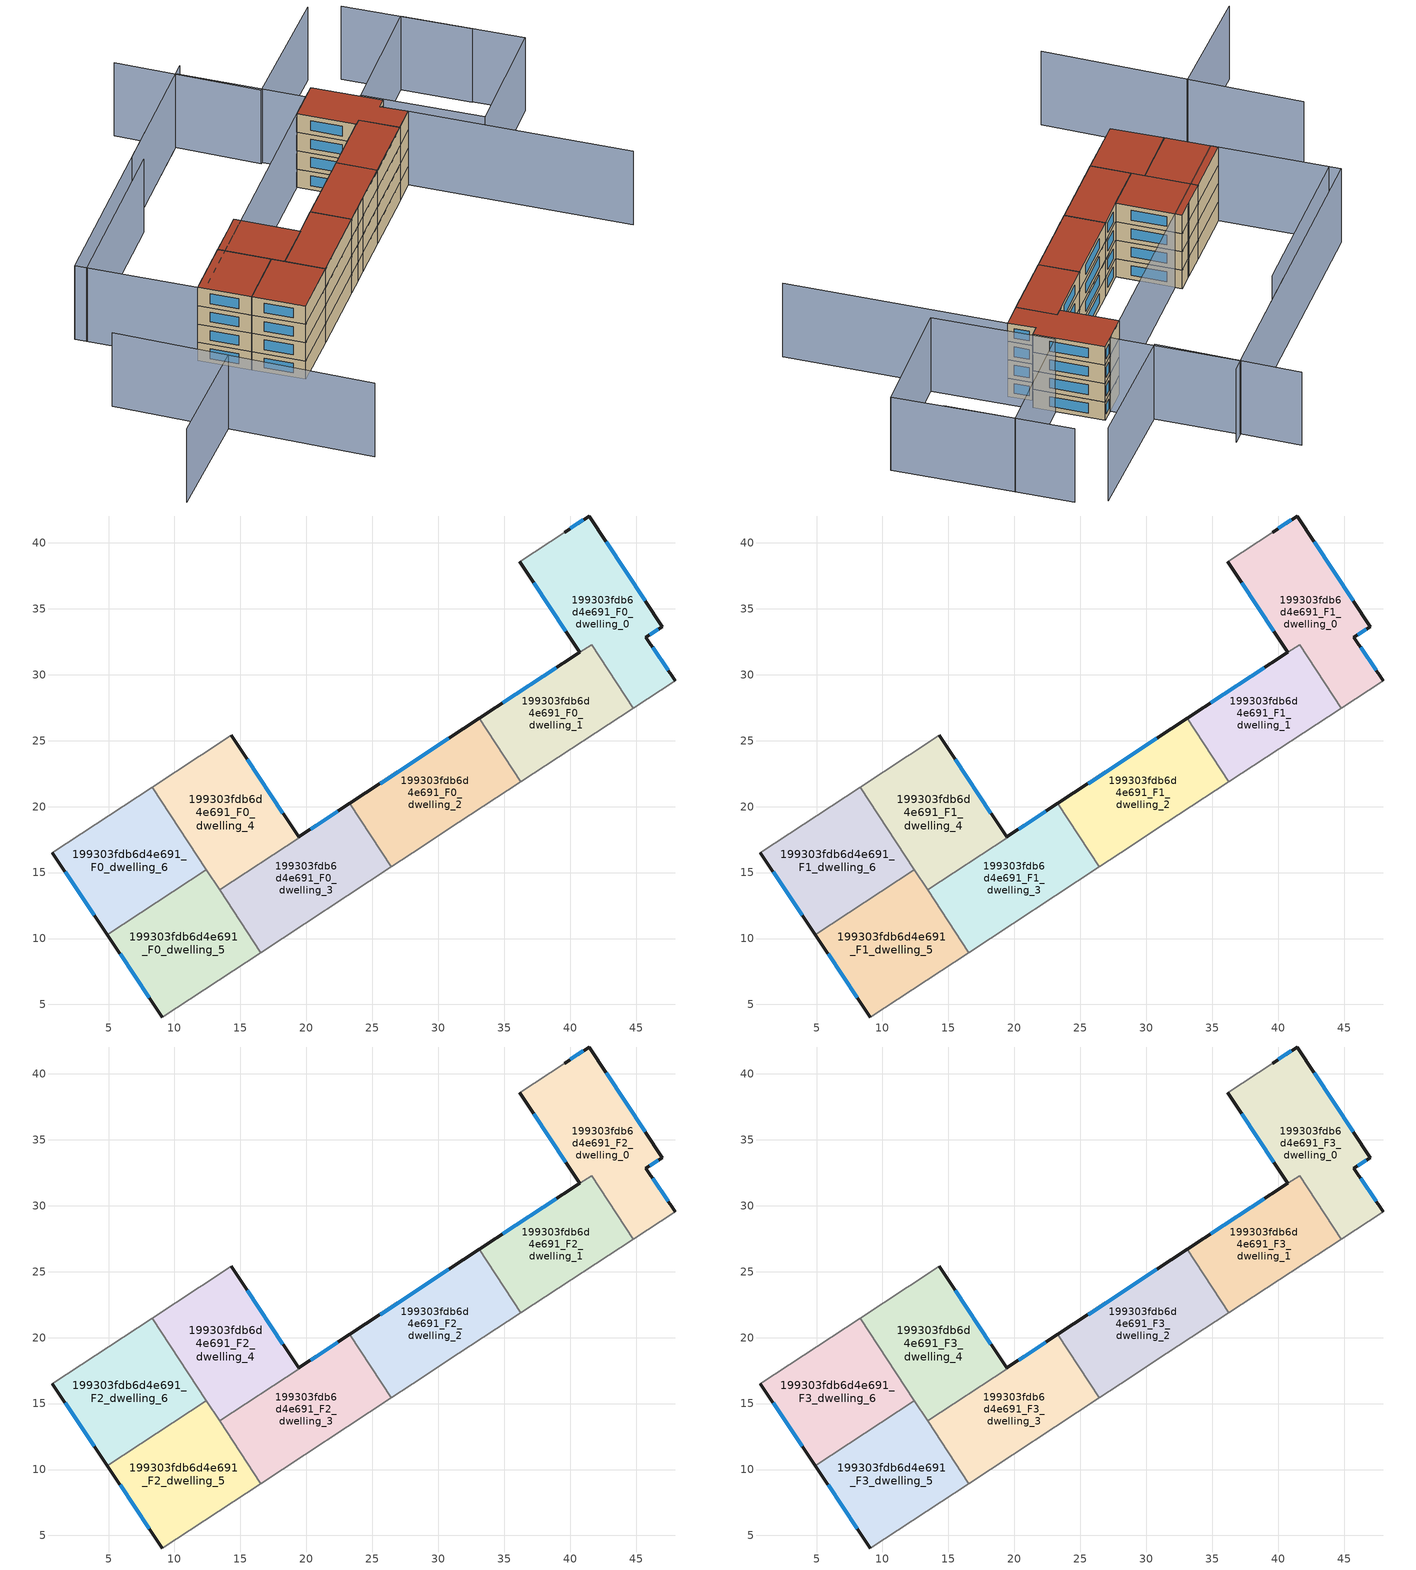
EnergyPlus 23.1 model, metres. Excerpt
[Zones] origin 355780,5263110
199303fdb6d4e691_F0_dwelling_0
 floor ground (EU_floor_Construction): 41.43,42.03 46.97,33.64 45.74,32.84 47.95,29.56 44.76,27.47 41.62,32.27 40.73,31.69 36.18,38.58 39.57,40.81 z0
 wall outside (EU_wall_Construction): 47.95,29.56 45.74,32.84 46.97,33.64 41.43,42.03 39.57,40.81 / 36.18,38.58 40.73,31.69 z0:3
 wall adiabatic (EU_wall_Construction): 44.76,27.47 47.95,29.56 / 39.57,40.81 36.18,38.58 z0:3
 wall to 199303fdb6d4e691_F0_dwelling_1 (EU_wall_Construction): 40.73,31.69 41.62,32.27 44.76,27.47 z0:3
 window (EU_Window_Construction): 47.43,30.33 46.25,32.07 / 37.25,36.96 39.66,33.31 / 41,41.74 40,41.09 / 45.67,35.61 42.73,40.06 / 46.03,33.03 46.68,33.45 z0.7:2.3
199303fdb6d4e691_F0_dwelling_1
 floor ground (EU_floor_Construction): 41.62,32.27 44.76,27.47 36.24,21.88 33.1,26.68 40.73,31.69 z0
 wall outside (EU_wall_Construction): 40.73,31.69 33.1,26.68 z0:3
 wall to 199303fdb6d4e691_F0_dwelling_2 (EU_wall_Construction): 33.1,26.68 36.24,21.88 z0:3
 wall adiabatic (EU_wall_Construction): 36.24,21.88 44.76,27.47 z0:3
 window (EU_Window_Construction): 38.94,30.51 34.89,27.86 z0.7:2.3
199303fdb6d4e691_F0_dwelling_2
 floor ground (EU_floor_Construction): 33.1,26.68 36.24,21.88 30.58,18.17 28.81,16.99 26.44,15.43 23.29,20.24 z0
 wall outside (EU_wall_Construction): 33.1,26.68 23.29,20.24 z0:3
 wall adiabatic (EU_wall_Construction): 26.44,15.43 28.81,16.99 30.58,18.17 36.24,21.88 z0:3
 wall to 199303fdb6d4e691_F0_dwelling_3 (EU_wall_Construction): 23.29,20.24 23.33,20.18 26.44,15.43 z0:3
 window (EU_Window_Construction): 30.8,25.17 25.6,21.75 z0.7:2.3
199303fdb6d4e691_F0_dwelling_3
 floor ground (EU_floor_Construction): 23.33,20.18 26.44,15.43 16.54,8.94 13.42,13.69 19.46,17.65 19.43,17.7 23.29,20.24 z0
 wall outside (EU_wall_Construction): 23.29,20.24 19.43,17.7 z0:3
 wall to 199303fdb6d4e691_F0_dwelling_4 (EU_wall_Construction): 19.43,17.7 19.46,17.65 13.42,13.69 z0:3
 wall adiabatic (EU_wall_Construction): 16.54,8.94 26.44,15.43 z0:3
 wall to 199303fdb6d4e691_F0_dwelling_5 (EU_wall_Construction): 13.42,13.69 16.54,8.94 z0:3
 window (EU_Window_Construction): 22.39,19.64 20.34,18.29 z0.7:2.3
199303fdb6d4e691_F0_dwelling_4
 floor ground (EU_floor_Construction): 14.32,25.42 19.46,17.65 13.42,13.69 8.32,21.47 11.87,23.8 12.08,23.93 z0
 wall outside (EU_wall_Construction): 19.42,17.7 14.32,25.42 z0:3
 wall adiabatic (EU_wall_Construction): 14.32,25.42 12.08,23.93 11.87,23.8 8.32,21.47 z0:3
 wall to 199303fdb6d4e691_F0_dwelling_6 (EU_wall_Construction): 8.32,21.47 12.41,15.23 z0:3
 wall to 199303fdb6d4e691_F0_dwelling_5 (EU_wall_Construction): 12.41,15.23 13.42,13.69 z0:3
 window (EU_Window_Construction): 18.23,19.51 15.52,23.61 z0.7:2.3
199303fdb6d4e691_F0_dwelling_5
 floor ground (EU_floor_Construction): 12.41,15.23 16.54,8.94 9.09,4.05 4.9,10.3 z0
 wall outside (EU_wall_Construction): 4.9,10.3 9.09,4.05 z0:3
 wall to 199303fdb6d4e691_F0_dwelling_6 (EU_wall_Construction): 12.41,15.23 4.9,10.3 z0:3
 wall adiabatic (EU_wall_Construction): 9.09,4.05 16.54,8.94 z0:3
 window (EU_Window_Construction): 5.88,8.83 8.1,5.52 z0.7:2.3
199303fdb6d4e691_F0_dwelling_6
 floor ground (EU_floor_Construction): 8.32,21.47 12.41,15.23 4.9,10.3 0.75,16.5 z0
 wall outside (EU_wall_Construction): 0.75,16.5 4.9,10.3 z0:3
 wall adiabatic (EU_wall_Construction): 8.32,21.47 0.75,16.5 z0:3
 window (EU_Window_Construction): 1.72,15.04 3.93,11.76 z0.7:2.3
199303fdb6d4e691_F1_dwelling_0
 floor to 199303fdb6d4e691_F0_dwelling_0 (EU_floor_Construction): 41.43,42.03 46.97,33.64 45.74,32.84 47.95,29.56 44.76,27.47 41.62,32.27 40.73,31.69 36.18,38.58 39.57,40.81 z3
 wall outside (EU_wall_Construction): 47.95,29.56 45.74,32.84 46.97,33.64 41.43,42.03 39.57,40.81 / 36.18,38.58 40.73,31.69 z3:6
 wall adiabatic (EU_wall_Construction): 44.76,27.47 47.95,29.56 / 39.57,40.81 36.18,38.58 z3:6
 wall to 199303fdb6d4e691_F1_dwelling_1 (EU_wall_Construction): 40.73,31.69 41.62,32.27 44.76,27.47 z3:6
 window (EU_Window_Construction): 47.43,30.33 46.25,32.07 / 37.25,36.96 39.66,33.31 / 41,41.74 40,41.09 / 45.67,35.61 42.73,40.06 / 46.03,33.03 46.68,33.45 z3.7:5.3
199303fdb6d4e691_F1_dwelling_1
 floor to 199303fdb6d4e691_F0_dwelling_1 (EU_floor_Construction): 41.62,32.27 44.76,27.47 36.24,21.88 33.1,26.68 40.73,31.69 z3
 wall outside (EU_wall_Construction): 40.73,31.69 33.1,26.68 z3:6
 wall to 199303fdb6d4e691_F1_dwelling_2 (EU_wall_Construction): 33.1,26.68 36.24,21.88 z3:6
 wall adiabatic (EU_wall_Construction): 36.24,21.88 44.76,27.47 z3:6
 window (EU_Window_Construction): 38.94,30.51 34.89,27.86 z3.7:5.3
199303fdb6d4e691_F1_dwelling_2
 floor to 199303fdb6d4e691_F0_dwelling_2 (EU_floor_Construction): 33.1,26.68 36.24,21.88 30.58,18.17 28.81,16.99 26.44,15.43 23.29,20.24 z3
 wall outside (EU_wall_Construction): 33.1,26.68 23.29,20.24 z3:6
 wall adiabatic (EU_wall_Construction): 26.44,15.43 28.81,16.99 30.58,18.17 36.24,21.88 z3:6
 wall to 199303fdb6d4e691_F1_dwelling_3 (EU_wall_Construction): 23.29,20.24 23.33,20.18 26.44,15.43 z3:6
 window (EU_Window_Construction): 30.8,25.17 25.6,21.75 z3.7:5.3
199303fdb6d4e691_F1_dwelling_3
 floor to 199303fdb6d4e691_F0_dwelling_3 (EU_floor_Construction): 23.33,20.18 26.44,15.43 16.54,8.94 13.42,13.69 19.46,17.65 19.43,17.7 23.29,20.24 z3
 wall outside (EU_wall_Construction): 23.29,20.24 19.43,17.7 z3:6
 wall to 199303fdb6d4e691_F1_dwelling_4 (EU_wall_Construction): 19.43,17.7 19.46,17.65 13.42,13.69 z3:6
 wall adiabatic (EU_wall_Construction): 16.54,8.94 26.44,15.43 z3:6
 wall to 199303fdb6d4e691_F1_dwelling_5 (EU_wall_Construction): 13.42,13.69 16.54,8.94 z3:6
 window (EU_Window_Construction): 22.39,19.64 20.34,18.29 z3.7:5.3
199303fdb6d4e691_F1_dwelling_4
 floor to 199303fdb6d4e691_F0_dwelling_4 (EU_floor_Construction): 14.32,25.42 19.43,17.7 19.46,17.64 13.42,13.69 8.32,21.47 11.87,23.8 12.08,23.93 z3
 wall outside (EU_wall_Construction): 19.42,17.7 14.32,25.42 z3:6
 wall adiabatic (EU_wall_Construction): 14.32,25.42 12.08,23.93 11.87,23.8 8.32,21.47 z3:6
 wall to 199303fdb6d4e691_F1_dwelling_6 (EU_wall_Construction): 8.32,21.47 12.41,15.23 z3:6
 wall to 199303fdb6d4e691_F1_dwelling_5 (EU_wall_Construction): 12.41,15.23 13.42,13.69 z3:6
 window (EU_Window_Construction): 18.23,19.51 15.52,23.61 z3.7:5.3
199303fdb6d4e691_F1_dwelling_5
 floor to 199303fdb6d4e691_F0_dwelling_5 (EU_floor_Construction): 12.41,15.23 16.54,8.94 9.09,4.05 4.9,10.3 z3
 wall outside (EU_wall_Construction): 4.9,10.3 9.09,4.05 z3:6
 wall to 199303fdb6d4e691_F1_dwelling_6 (EU_wall_Construction): 12.41,15.23 4.9,10.3 z3:6
 wall adiabatic (EU_wall_Construction): 9.09,4.05 16.54,8.94 z3:6
 window (EU_Window_Construction): 5.88,8.83 8.1,5.52 z3.7:5.3
199303fdb6d4e691_F1_dwelling_6
 floor to 199303fdb6d4e691_F0_dwelling_6 (EU_floor_Construction): 8.32,21.47 12.41,15.23 4.9,10.3 0.75,16.5 z3
 wall outside (EU_wall_Construction): 0.75,16.5 4.9,10.3 z3:6
 wall adiabatic (EU_wall_Construction): 8.32,21.47 0.75,16.5 z3:6
 window (EU_Window_Construction): 1.72,15.04 3.93,11.76 z3.7:5.3
199303fdb6d4e691_F2_dwelling_0
 floor to 199303fdb6d4e691_F1_dwelling_0 (EU_floor_Construction): 41.43,42.03 46.97,33.64 45.74,32.84 47.95,29.56 44.76,27.47 41.62,32.27 40.73,31.69 36.18,38.58 39.57,40.81 z6
 wall outside (EU_wall_Construction): 47.95,29.56 45.74,32.84 46.97,33.64 41.43,42.03 39.57,40.81 / 36.18,38.58 40.73,31.69 z6:9
 wall adiabatic (EU_wall_Construction): 44.76,27.47 47.95,29.56 / 39.57,40.81 36.18,38.58 z6:9
 wall to 199303fdb6d4e691_F2_dwelling_1 (EU_wall_Construction): 40.73,31.69 41.62,32.27 44.76,27.47 z6:9
 window (EU_Window_Construction): 47.43,30.33 46.25,32.07 / 37.25,36.96 39.66,33.31 / 41,41.74 40,41.09 / 45.67,35.61 42.73,40.06 / 46.03,33.03 46.68,33.45 z6.7:8.3
199303fdb6d4e691_F2_dwelling_1
 floor to 199303fdb6d4e691_F1_dwelling_1 (EU_floor_Construction): 41.62,32.27 44.76,27.47 36.24,21.88 33.1,26.68 40.73,31.69 z6
 wall outside (EU_wall_Construction): 40.73,31.69 33.1,26.68 z6:9
 wall to 199303fdb6d4e691_F2_dwelling_2 (EU_wall_Construction): 33.1,26.68 36.24,21.88 z6:9
 wall adiabatic (EU_wall_Construction): 36.24,21.88 44.76,27.47 z6:9
 window (EU_Window_Construction): 38.94,30.51 34.89,27.86 z6.7:8.3
199303fdb6d4e691_F2_dwelling_2
 floor to 199303fdb6d4e691_F1_dwelling_2 (EU_floor_Construction): 33.1,26.68 36.24,21.88 30.58,18.17 28.81,16.99 26.44,15.43 23.29,20.24 z6
 wall outside (EU_wall_Construction): 33.1,26.68 23.29,20.24 z6:9
 wall adiabatic (EU_wall_Construction): 26.44,15.43 28.81,16.99 30.58,18.17 36.24,21.88 z6:9
 wall to 199303fdb6d4e691_F2_dwelling_3 (EU_wall_Construction): 23.29,20.24 23.33,20.18 26.44,15.43 z6:9
 window (EU_Window_Construction): 30.8,25.17 25.6,21.75 z6.7:8.3
199303fdb6d4e691_F2_dwelling_3
 floor to 199303fdb6d4e691_F1_dwelling_3 (EU_floor_Construction): 23.33,20.18 26.44,15.43 16.54,8.94 13.42,13.69 19.46,17.65 19.43,17.7 23.29,20.24 z6
 wall outside (EU_wall_Construction): 23.29,20.24 19.43,17.7 z6:9
 wall to 199303fdb6d4e691_F2_dwelling_4 (EU_wall_Construction): 19.43,17.7 19.46,17.65 13.42,13.69 z6:9
 wall adiabatic (EU_wall_Construction): 16.54,8.94 26.44,15.43 z6:9
 wall to 199303fdb6d4e691_F2_dwelling_5 (EU_wall_Construction): 13.42,13.69 16.54,8.94 z6:9
 window (EU_Window_Construction): 22.39,19.64 20.34,18.29 z6.7:8.3
199303fdb6d4e691_F2_dwelling_4
 floor to 199303fdb6d4e691_F1_dwelling_4 (EU_floor_Construction): 14.32,25.42 19.43,17.7 19.46,17.64 13.42,13.69 8.32,21.47 11.87,23.8 12.08,23.93 z6
 wall outside (EU_wall_Construction): 19.42,17.7 14.32,25.42 z6:9
 wall adiabatic (EU_wall_Construction): 14.32,25.42 12.08,23.93 11.87,23.8 8.32,21.47 z6:9
 wall to 199303fdb6d4e691_F2_dwelling_6 (EU_wall_Construction): 8.32,21.47 12.41,15.23 z6:9
 wall to 199303fdb6d4e691_F2_dwelling_5 (EU_wall_Construction): 12.41,15.23 13.42,13.69 z6:9
 window (EU_Window_Construction): 18.23,19.51 15.52,23.61 z6.7:8.3
199303fdb6d4e691_F2_dwelling_5
 floor to 199303fdb6d4e691_F1_dwelling_5 (EU_floor_Construction): 12.41,15.23 16.54,8.94 9.09,4.05 4.9,10.3 z6
 wall outside (EU_wall_Construction): 4.9,10.3 9.09,4.05 z6:9
 wall to 199303fdb6d4e691_F2_dwelling_6 (EU_wall_Construction): 12.41,15.23 4.9,10.3 z6:9
 wall adiabatic (EU_wall_Construction): 9.09,4.05 16.54,8.94 z6:9
 window (EU_Window_Construction): 5.88,8.83 8.1,5.52 z6.7:8.3
199303fdb6d4e691_F2_dwelling_6
 floor to 199303fdb6d4e691_F1_dwelling_6 (EU_floor_Construction): 8.32,21.47 12.41,15.23 4.9,10.3 0.75,16.5 z6
 wall outside (EU_wall_Construction): 0.75,16.5 4.9,10.3 z6:9
 wall adiabatic (EU_wall_Construction): 8.32,21.47 0.75,16.5 z6:9
 window (EU_Window_Construction): 1.72,15.04 3.93,11.76 z6.7:8.3
199303fdb6d4e691_F3_dwelling_0
 floor to 199303fdb6d4e691_F2_dwelling_0 (EU_floor_Construction): 41.43,42.03 46.97,33.64 45.74,32.84 47.95,29.56 44.76,27.47 41.62,32.27 40.73,31.69 36.18,38.58 39.57,40.81 z9
 wall outside (EU_wall_Construction): 47.95,29.56 45.74,32.84 46.97,33.64 41.43,42.03 39.57,40.81 / 36.18,38.58 40.73,31.69 z9:12
 wall adiabatic (EU_wall_Construction): 44.76,27.47 47.95,29.56 / 39.57,40.81 36.18,38.58 z9:12
 wall to 199303fdb6d4e691_F3_dwelling_1 (EU_wall_Construction): 40.73,31.69 41.62,32.27 44.76,27.47 z9:12
 window (EU_Window_Construction): 47.43,30.33 46.25,32.07 / 37.25,36.96 39.66,33.31 / 41,41.74 40,41.09 / 45.67,35.61 42.73,40.06 / 46.03,33.03 46.68,33.45 z9.7:11.3
 roof outside (EU_roof_Construction): 47.95,29.56 45.74,32.84 46.97,33.64 41.43,42.03 39.57,40.81 36.18,38.58 40.73,31.69 41.62,32.27 44.76,27.47 z12
199303fdb6d4e691_F3_dwelling_1
 floor to 199303fdb6d4e691_F2_dwelling_1 (EU_floor_Construction): 41.62,32.27 44.76,27.47 36.24,21.88 33.1,26.68 40.73,31.69 z9
 wall outside (EU_wall_Construction): 40.73,31.69 33.1,26.68 z9:12
 wall to 199303fdb6d4e691_F3_dwelling_2 (EU_wall_Construction): 33.1,26.68 36.24,21.88 z9:12
 wall adiabatic (EU_wall_Construction): 36.24,21.88 44.76,27.47 z9:12
 window (EU_Window_Construction): 38.94,30.51 34.89,27.86 z9.7:11.3
 roof outside (EU_roof_Construction): 44.76,27.47 41.62,32.27 40.73,31.69 33.1,26.68 36.24,21.88 z12
199303fdb6d4e691_F3_dwelling_2
 floor to 199303fdb6d4e691_F2_dwelling_2 (EU_floor_Construction): 33.1,26.68 36.24,21.88 30.58,18.17 28.81,16.99 26.44,15.43 23.29,20.24 z9
 wall outside (EU_wall_Construction): 33.1,26.68 23.29,20.24 z9:12
 wall adiabatic (EU_wall_Construction): 26.44,15.43 28.81,16.99 30.58,18.17 36.24,21.88 z9:12
 wall to 199303fdb6d4e691_F3_dwelling_3 (EU_wall_Construction): 23.29,20.24 23.33,20.18 26.44,15.43 z9:12
 window (EU_Window_Construction): 30.8,25.17 25.6,21.75 z9.7:11.3
 roof outside (EU_roof_Construction): 30.58,18.17 36.24,21.88 33.1,26.68 23.29,20.24 26.44,15.43 28.81,16.99 z12
199303fdb6d4e691_F3_dwelling_3
 floor to 199303fdb6d4e691_F2_dwelling_3 (EU_floor_Construction): 23.33,20.18 26.44,15.43 16.54,8.94 13.42,13.69 19.46,17.65 19.43,17.7 23.29,20.24 z9
 wall outside (EU_wall_Construction): 23.29,20.24 19.43,17.7 z9:12
 wall to 199303fdb6d4e691_F3_dwelling_4 (EU_wall_Construction): 19.43,17.7 19.46,17.65 13.42,13.69 z9:12
 wall adiabatic (EU_wall_Construction): 16.54,8.94 26.44,15.43 z9:12
 wall to 199303fdb6d4e691_F3_dwelling_5 (EU_wall_Construction): 13.42,13.69 16.54,8.94 z9:12
 window (EU_Window_Construction): 22.39,19.64 20.34,18.29 z9.7:11.3
 roof outside (EU_roof_Construction): 26.44,15.43 23.33,20.18 23.29,20.24 19.43,17.7 19.46,17.65 13.42,13.69 16.54,8.94 z12
199303fdb6d4e691_F3_dwelling_4
 floor to 199303fdb6d4e691_F2_dwelling_4 (EU_floor_Construction): 14.32,25.42 19.43,17.7 19.46,17.64 13.42,13.69 8.32,21.47 11.87,23.8 12.08,23.93 z9
 wall outside (EU_wall_Construction): 19.42,17.7 14.32,25.42 z9:12
 wall adiabatic (EU_wall_Construction): 14.32,25.42 12.08,23.93 11.87,23.8 8.32,21.47 z9:12
 wall to 199303fdb6d4e691_F3_dwelling_6 (EU_wall_Construction): 8.32,21.47 12.41,15.23 z9:12
 wall to 199303fdb6d4e691_F3_dwelling_5 (EU_wall_Construction): 12.41,15.23 13.42,13.69 z9:12
 window (EU_Window_Construction): 18.23,19.51 15.52,23.61 z9.7:11.3
 roof outside (EU_roof_Construction): 19.46,17.64 19.43,17.7 14.32,25.42 12.08,23.93 11.87,23.8 8.32,21.47 13.42,13.69 z12
199303fdb6d4e691_F3_dwelling_5
 floor to 199303fdb6d4e691_F2_dwelling_5 (EU_floor_Construction): 12.41,15.23 16.54,8.94 9.09,4.05 4.9,10.3 z9
 wall outside (EU_wall_Construction): 4.9,10.3 9.09,4.05 z9:12
 wall to 199303fdb6d4e691_F3_dwelling_6 (EU_wall_Construction): 12.41,15.23 4.9,10.3 z9:12
 wall adiabatic (EU_wall_Construction): 9.09,4.05 16.54,8.94 z9:12
 window (EU_Window_Construction): 5.88,8.83 8.1,5.52 z9.7:11.3
 roof outside (EU_roof_Construction): 16.54,8.94 12.41,15.23 4.9,10.3 9.09,4.05 z12
199303fdb6d4e691_F3_dwelling_6
 floor to 199303fdb6d4e691_F2_dwelling_6 (EU_floor_Construction): 8.32,21.47 12.41,15.23 4.9,10.3 0.75,16.5 z9
 wall outside (EU_wall_Construction): 0.75,16.5 4.9,10.3 z9:12
 wall adiabatic (EU_wall_Construction): 8.32,21.47 0.75,16.5 z9:12
 window (EU_Window_Construction): 1.72,15.04 3.93,11.76 z9.7:11.3
 roof outside (EU_roof_Construction): 12.41,15.23 8.32,21.47 0.75,16.5 4.9,10.3 z12
shading: -20.98,-7.37 -6.02,2.01 / -6.02,2.01 4.88,-15.38 / -14.61,15.79 -5.99,1.97 / 9.09,4.05 47.99,29.6 / 47.99,29.6 65.14,3.48 / 13.95,43.63 -7.77,29.3 / 52.85,56.47 36.02,45.77 / 36.02,45.77 25,63.11 / 66.54,38.69 56.45,53.8 / 31.23,56.99 13.05,45 / 55.04,22.12 45.42,36.44 / 45.42,36.44 61.05,46.95 / 61.05,46.95 70.68,32.63 / 70.68,32.63 55.04,22.12 / 39.58,40.82 1.27,15.63 / 1.27,15.63 -8.68,30.76 / -8.68,30.76 29.64,55.95 / 29.64,55.95 39.58,40.82 z0:12
[Building]
EU S2 Campaign: North Axis=0; Terrain=City; Solar Distribution=FullExterior
[Site:Location]
Budapest.Ferenc.Liszt.Intl.AP: Latitude=47.437; Longitude=19.256; Time Zone=1; Elevation=185
[SizingPeriod:WeatherFileDays]
AnnualSizingPeriod: Begin Month=1; Begin Day of Month=1; End Month=12; End Day of Month=31; Day of Week for Start Day=Monday; Use Weather File Daylight Saving Period=No; Use Weather File Rain and Snow Indicators=No
[MATERIAL]
EU_InternalMass_Material: Roughness=MediumRough; Thickness=0.1; Conductivity=1; Density=1800; Specific Heat=900; Thermal Absorptance=0.9; Solar Absorptance=0.7; Visible Absorptance=0.7
[MATERIAL:NOMASS] Roughness=MediumRough; Thermal Absorptance=0.9; Solar Absorptance=0.7; Visible Absorptance=0.7
Name | Thermal Resistance
EU_wall_NoMass | 0.832559
EU_roof_NoMass | 1.39638
EU_floor_NoMass | 0.872794
[WINDOWMATERIAL:SIMPLEGLAZINGSYSTEM]
EU_Window_SimpleGlazing: UFactor=2.79869; Solar Heat Gain Coefficient=0.75; Visible Transmittance=0.75
[CONSTRUCTION]
EU_wall_Construction: EU_wall_NoMass
EU_roof_Construction: EU_roof_NoMass
EU_floor_Construction: EU_floor_NoMass
EU_Window_Construction: EU_Window_SimpleGlazing
EU_InternalMass_Construction: EU_InternalMass_Material
[ZONE] Type=1; Multiplier=1; Ceiling Height=autocalculate; Floor Area=autocalculate; Part of Total Floor Area=Yes
Name | Volume
199303fdb6d4e691_F0_dwelling_0; 199303fdb6d4e691_F1_dwelling_0; 199303fdb6d4e691_F2_dwelling_0; 199303fdb6d4e691_F3_dwelling_0 | 228.454
199303fdb6d4e691_F0_dwelling_1 | 175.345
199303fdb6d4e691_F1_dwelling_1; 199303fdb6d4e691_F2_dwelling_1; 199303fdb6d4e691_F3_dwelling_1 | 175.349
199303fdb6d4e691_F0_dwelling_2; 199303fdb6d4e691_F1_dwelling_2; 199303fdb6d4e691_F2_dwelling_2; 199303fdb6d4e691_F3_dwelling_2 | 201.917
199303fdb6d4e691_F0_dwelling_3; 199303fdb6d4e691_F1_dwelling_3; 199303fdb6d4e691_F2_dwelling_3; 199303fdb6d4e691_F3_dwelling_3 | 202.755
199303fdb6d4e691_F0_dwelling_4 | 201.046
199303fdb6d4e691_F1_dwelling_4; 199303fdb6d4e691_F2_dwelling_4; 199303fdb6d4e691_F3_dwelling_4 | 201.053
199303fdb6d4e691_F0_dwelling_5; 199303fdb6d4e691_F1_dwelling_5; 199303fdb6d4e691_F2_dwelling_5; 199303fdb6d4e691_F3_dwelling_5 | 201.911
199303fdb6d4e691_F0_dwelling_6; 199303fdb6d4e691_F1_dwelling_6; 199303fdb6d4e691_F2_dwelling_6; 199303fdb6d4e691_F3_dwelling_6 | 201.922
[INTERNALMASS] Construction=EU_InternalMass_Construction
Name | Zone or ZoneList | Surface Area
199303fdb6d4e691_F0_dwelling_0_EU_InternalMass | 199303fdb6d4e691_F0_dwelling_0 | 76.1502
199303fdb6d4e691_F0_dwelling_1_EU_InternalMass | 199303fdb6d4e691_F0_dwelling_1 | 58.4513
199303fdb6d4e691_F0_dwelling_2_EU_InternalMass | 199303fdb6d4e691_F0_dwelling_2 | 67.3057
199303fdb6d4e691_F0_dwelling_3_EU_InternalMass | 199303fdb6d4e691_F0_dwelling_3 | 67.5849
199303fdb6d4e691_F0_dwelling_4_EU_InternalMass | 199303fdb6d4e691_F0_dwelling_4 | 67.0168
199303fdb6d4e691_F0_dwelling_5_EU_InternalMass | 199303fdb6d4e691_F0_dwelling_5 | 67.3035
199303fdb6d4e691_F0_dwelling_6_EU_InternalMass | 199303fdb6d4e691_F0_dwelling_6 | 67.3074
199303fdb6d4e691_F1_dwelling_0_EU_InternalMass | 199303fdb6d4e691_F1_dwelling_0 | 76.1502
199303fdb6d4e691_F1_dwelling_1_EU_InternalMass | 199303fdb6d4e691_F1_dwelling_1 | 58.4513
199303fdb6d4e691_F1_dwelling_2_EU_InternalMass | 199303fdb6d4e691_F1_dwelling_2 | 67.3057
199303fdb6d4e691_F1_dwelling_3_EU_InternalMass | 199303fdb6d4e691_F1_dwelling_3 | 67.5849
199303fdb6d4e691_F1_dwelling_4_EU_InternalMass | 199303fdb6d4e691_F1_dwelling_4 | 67.0168
199303fdb6d4e691_F1_dwelling_5_EU_InternalMass | 199303fdb6d4e691_F1_dwelling_5 | 67.3035
199303fdb6d4e691_F1_dwelling_6_EU_InternalMass | 199303fdb6d4e691_F1_dwelling_6 | 67.3074
199303fdb6d4e691_F2_dwelling_0_EU_InternalMass | 199303fdb6d4e691_F2_dwelling_0 | 76.1502
199303fdb6d4e691_F2_dwelling_1_EU_InternalMass | 199303fdb6d4e691_F2_dwelling_1 | 58.4513
199303fdb6d4e691_F2_dwelling_2_EU_InternalMass | 199303fdb6d4e691_F2_dwelling_2 | 67.3057
199303fdb6d4e691_F2_dwelling_3_EU_InternalMass | 199303fdb6d4e691_F2_dwelling_3 | 67.5849
199303fdb6d4e691_F2_dwelling_4_EU_InternalMass | 199303fdb6d4e691_F2_dwelling_4 | 67.0168
199303fdb6d4e691_F2_dwelling_5_EU_InternalMass | 199303fdb6d4e691_F2_dwelling_5 | 67.3035
199303fdb6d4e691_F2_dwelling_6_EU_InternalMass | 199303fdb6d4e691_F2_dwelling_6 | 67.3074
199303fdb6d4e691_F3_dwelling_0_EU_InternalMass | 199303fdb6d4e691_F3_dwelling_0 | 76.1502
199303fdb6d4e691_F3_dwelling_1_EU_InternalMass | 199303fdb6d4e691_F3_dwelling_1 | 58.4513
199303fdb6d4e691_F3_dwelling_2_EU_InternalMass | 199303fdb6d4e691_F3_dwelling_2 | 67.3057
199303fdb6d4e691_F3_dwelling_3_EU_InternalMass | 199303fdb6d4e691_F3_dwelling_3 | 67.5849
199303fdb6d4e691_F3_dwelling_4_EU_InternalMass | 199303fdb6d4e691_F3_dwelling_4 | 67.0168
199303fdb6d4e691_F3_dwelling_5_EU_InternalMass | 199303fdb6d4e691_F3_dwelling_5 | 67.3035
199303fdb6d4e691_F3_dwelling_6_EU_InternalMass | 199303fdb6d4e691_F3_dwelling_6 | 67.3074
[OTHEREQUIPMENT] Fuel Type=Electricity; Design Level Calculation Method=Watts/Area; Power per Zone Floor Area=1; Fraction Latent=0; Fraction Radiant=0; Fraction Lost=0; Carbon Dioxide Generation Rate=0; EndUse Subcategory=EU_Step8_InternalGains
Name | Zone or ZoneList or Space or SpaceList | Schedule
EU_Step8_InternalGain_199303fdb6d4e691_F0_dwelling_0_f000 | 199303fdb6d4e691_F0_dwelling_0 | EU_Step8_GainSchedule_199303fdb6d4e691_F0_dwelling_0_f000
EU_Step8_InternalGain_199303fdb6d4e691_F0_dwelling_1_f000 | 199303fdb6d4e691_F0_dwelling_1 | EU_Step8_GainSchedule_199303fdb6d4e691_F0_dwelling_1_f000
EU_Step8_InternalGain_199303fdb6d4e691_F0_dwelling_2_f000 | 199303fdb6d4e691_F0_dwelling_2 | EU_Step8_GainSchedule_199303fdb6d4e691_F0_dwelling_2_f000
EU_Step8_InternalGain_199303fdb6d4e691_F0_dwelling_3_f000 | 199303fdb6d4e691_F0_dwelling_3 | EU_Step8_GainSchedule_199303fdb6d4e691_F0_dwelling_3_f000
EU_Step8_InternalGain_199303fdb6d4e691_F0_dwelling_4_f000 | 199303fdb6d4e691_F0_dwelling_4 | EU_Step8_GainSchedule_199303fdb6d4e691_F0_dwelling_4_f000
EU_Step8_InternalGain_199303fdb6d4e691_F0_dwelling_5_f000 | 199303fdb6d4e691_F0_dwelling_5 | EU_Step8_GainSchedule_199303fdb6d4e691_F0_dwelling_5_f000
EU_Step8_InternalGain_199303fdb6d4e691_F0_dwelling_6_f000 | 199303fdb6d4e691_F0_dwelling_6 | EU_Step8_GainSchedule_199303fdb6d4e691_F0_dwelling_6_f000
EU_Step8_InternalGain_199303fdb6d4e691_F1_dwelling_0_f000 | 199303fdb6d4e691_F1_dwelling_0 | EU_Step8_GainSchedule_199303fdb6d4e691_F1_dwelling_0_f000
EU_Step8_InternalGain_199303fdb6d4e691_F1_dwelling_1_f000 | 199303fdb6d4e691_F1_dwelling_1 | EU_Step8_GainSchedule_199303fdb6d4e691_F1_dwelling_1_f000
EU_Step8_InternalGain_199303fdb6d4e691_F1_dwelling_2_f000 | 199303fdb6d4e691_F1_dwelling_2 | EU_Step8_GainSchedule_199303fdb6d4e691_F1_dwelling_2_f000
EU_Step8_InternalGain_199303fdb6d4e691_F1_dwelling_3_f000 | 199303fdb6d4e691_F1_dwelling_3 | EU_Step8_GainSchedule_199303fdb6d4e691_F1_dwelling_3_f000
EU_Step8_InternalGain_199303fdb6d4e691_F1_dwelling_4_f000 | 199303fdb6d4e691_F1_dwelling_4 | EU_Step8_GainSchedule_199303fdb6d4e691_F1_dwelling_4_f000
EU_Step8_InternalGain_199303fdb6d4e691_F1_dwelling_5_f000 | 199303fdb6d4e691_F1_dwelling_5 | EU_Step8_GainSchedule_199303fdb6d4e691_F1_dwelling_5_f000
EU_Step8_InternalGain_199303fdb6d4e691_F1_dwelling_6_f000 | 199303fdb6d4e691_F1_dwelling_6 | EU_Step8_GainSchedule_199303fdb6d4e691_F1_dwelling_6_f000
EU_Step8_InternalGain_199303fdb6d4e691_F2_dwelling_0_f000 | 199303fdb6d4e691_F2_dwelling_0 | EU_Step8_GainSchedule_199303fdb6d4e691_F2_dwelling_0_f000
EU_Step8_InternalGain_199303fdb6d4e691_F2_dwelling_1_f000 | 199303fdb6d4e691_F2_dwelling_1 | EU_Step8_GainSchedule_199303fdb6d4e691_F2_dwelling_1_f000
EU_Step8_InternalGain_199303fdb6d4e691_F2_dwelling_2_f000 | 199303fdb6d4e691_F2_dwelling_2 | EU_Step8_GainSchedule_199303fdb6d4e691_F2_dwelling_2_f000
EU_Step8_InternalGain_199303fdb6d4e691_F2_dwelling_3_f000 | 199303fdb6d4e691_F2_dwelling_3 | EU_Step8_GainSchedule_199303fdb6d4e691_F2_dwelling_3_f000
EU_Step8_InternalGain_199303fdb6d4e691_F2_dwelling_4_f000 | 199303fdb6d4e691_F2_dwelling_4 | EU_Step8_GainSchedule_199303fdb6d4e691_F2_dwelling_4_f000
EU_Step8_InternalGain_199303fdb6d4e691_F2_dwelling_5_f000 | 199303fdb6d4e691_F2_dwelling_5 | EU_Step8_GainSchedule_199303fdb6d4e691_F2_dwelling_5_f000
EU_Step8_InternalGain_199303fdb6d4e691_F2_dwelling_6_f000 | 199303fdb6d4e691_F2_dwelling_6 | EU_Step8_GainSchedule_199303fdb6d4e691_F2_dwelling_6_f000
EU_Step8_InternalGain_199303fdb6d4e691_F3_dwelling_0_f000 | 199303fdb6d4e691_F3_dwelling_0 | EU_Step8_GainSchedule_199303fdb6d4e691_F3_dwelling_0_f000
EU_Step8_InternalGain_199303fdb6d4e691_F3_dwelling_1_f000 | 199303fdb6d4e691_F3_dwelling_1 | EU_Step8_GainSchedule_199303fdb6d4e691_F3_dwelling_1_f000
EU_Step8_InternalGain_199303fdb6d4e691_F3_dwelling_2_f000 | 199303fdb6d4e691_F3_dwelling_2 | EU_Step8_GainSchedule_199303fdb6d4e691_F3_dwelling_2_f000
EU_Step8_InternalGain_199303fdb6d4e691_F3_dwelling_3_f000 | 199303fdb6d4e691_F3_dwelling_3 | EU_Step8_GainSchedule_199303fdb6d4e691_F3_dwelling_3_f000
EU_Step8_InternalGain_199303fdb6d4e691_F3_dwelling_4_f000 | 199303fdb6d4e691_F3_dwelling_4 | EU_Step8_GainSchedule_199303fdb6d4e691_F3_dwelling_4_f000
EU_Step8_InternalGain_199303fdb6d4e691_F3_dwelling_5_f000 | 199303fdb6d4e691_F3_dwelling_5 | EU_Step8_GainSchedule_199303fdb6d4e691_F3_dwelling_5_f000
EU_Step8_InternalGain_199303fdb6d4e691_F3_dwelling_6_f000 | 199303fdb6d4e691_F3_dwelling_6 | EU_Step8_GainSchedule_199303fdb6d4e691_F3_dwelling_6_f000
[ZONEVENTILATION:DESIGNFLOWRATE] Schedule=EU_AlwaysOn; Design Flow Rate Calculation Method=AirChanges/Hour; Air Changes per Hour=0.475469; Ventilation Type=Natural; Fan Pressure Rise=0; Fan Total Efficiency=1; Constant Term Coefficient=1; Temperature Term Coefficient=0; Velocity Term Coefficient=0; Velocity Squared Term Coefficient=0; Minimum Indoor Temperature=-100; Maximum Indoor Temperature=100; Delta Temperature=-100; Minimum Outdoor Temperature=-100; Maximum Outdoor Temperature=100; Maximum Wind Speed=40
Name | Zone or ZoneList or Space or SpaceList
EU_ConstantAir_199303fdb6d4e691_F0_dwelling_0 | 199303fdb6d4e691_F0_dwelling_0
EU_ConstantAir_199303fdb6d4e691_F0_dwelling_1 | 199303fdb6d4e691_F0_dwelling_1
EU_ConstantAir_199303fdb6d4e691_F0_dwelling_2 | 199303fdb6d4e691_F0_dwelling_2
EU_ConstantAir_199303fdb6d4e691_F0_dwelling_3 | 199303fdb6d4e691_F0_dwelling_3
EU_ConstantAir_199303fdb6d4e691_F0_dwelling_4 | 199303fdb6d4e691_F0_dwelling_4
EU_ConstantAir_199303fdb6d4e691_F0_dwelling_5 | 199303fdb6d4e691_F0_dwelling_5
EU_ConstantAir_199303fdb6d4e691_F0_dwelling_6 | 199303fdb6d4e691_F0_dwelling_6
EU_ConstantAir_199303fdb6d4e691_F1_dwelling_0 | 199303fdb6d4e691_F1_dwelling_0
EU_ConstantAir_199303fdb6d4e691_F1_dwelling_1 | 199303fdb6d4e691_F1_dwelling_1
EU_ConstantAir_199303fdb6d4e691_F1_dwelling_2 | 199303fdb6d4e691_F1_dwelling_2
EU_ConstantAir_199303fdb6d4e691_F1_dwelling_3 | 199303fdb6d4e691_F1_dwelling_3
EU_ConstantAir_199303fdb6d4e691_F1_dwelling_4 | 199303fdb6d4e691_F1_dwelling_4
EU_ConstantAir_199303fdb6d4e691_F1_dwelling_5 | 199303fdb6d4e691_F1_dwelling_5
EU_ConstantAir_199303fdb6d4e691_F1_dwelling_6 | 199303fdb6d4e691_F1_dwelling_6
EU_ConstantAir_199303fdb6d4e691_F2_dwelling_0 | 199303fdb6d4e691_F2_dwelling_0
EU_ConstantAir_199303fdb6d4e691_F2_dwelling_1 | 199303fdb6d4e691_F2_dwelling_1
EU_ConstantAir_199303fdb6d4e691_F2_dwelling_2 | 199303fdb6d4e691_F2_dwelling_2
EU_ConstantAir_199303fdb6d4e691_F2_dwelling_3 | 199303fdb6d4e691_F2_dwelling_3
EU_ConstantAir_199303fdb6d4e691_F2_dwelling_4 | 199303fdb6d4e691_F2_dwelling_4
EU_ConstantAir_199303fdb6d4e691_F2_dwelling_5 | 199303fdb6d4e691_F2_dwelling_5
EU_ConstantAir_199303fdb6d4e691_F2_dwelling_6 | 199303fdb6d4e691_F2_dwelling_6
EU_ConstantAir_199303fdb6d4e691_F3_dwelling_0 | 199303fdb6d4e691_F3_dwelling_0
EU_ConstantAir_199303fdb6d4e691_F3_dwelling_1 | 199303fdb6d4e691_F3_dwelling_1
EU_ConstantAir_199303fdb6d4e691_F3_dwelling_2 | 199303fdb6d4e691_F3_dwelling_2
EU_ConstantAir_199303fdb6d4e691_F3_dwelling_3 | 199303fdb6d4e691_F3_dwelling_3
EU_ConstantAir_199303fdb6d4e691_F3_dwelling_4 | 199303fdb6d4e691_F3_dwelling_4
EU_ConstantAir_199303fdb6d4e691_F3_dwelling_5 | 199303fdb6d4e691_F3_dwelling_5
EU_ConstantAir_199303fdb6d4e691_F3_dwelling_6 | 199303fdb6d4e691_F3_dwelling_6
[HVACTEMPLATE:THERMOSTAT] Constant Heating Setpoint=20; Constant Cooling Setpoint=50
EU_HeatOnly_199303fdb6d4e691_F0_dwelling_0; EU_HeatOnly_199303fdb6d4e691_F0_dwelling_1; EU_HeatOnly_199303fdb6d4e691_F0_dwelling_2; EU_HeatOnly_199303fdb6d4e691_F0_dwelling_3; EU_HeatOnly_199303fdb6d4e691_F0_dwelling_4; EU_HeatOnly_199303fdb6d4e691_F0_dwelling_5; EU_HeatOnly_199303fdb6d4e691_F0_dwelling_6; EU_HeatOnly_199303fdb6d4e691_F1_dwelling_0; EU_HeatOnly_199303fdb6d4e691_F1_dwelling_1; EU_HeatOnly_199303fdb6d4e691_F1_dwelling_2; EU_HeatOnly_199303fdb6d4e691_F1_dwelling_3; EU_HeatOnly_199303fdb6d4e691_F1_dwelling_4; EU_HeatOnly_199303fdb6d4e691_F1_dwelling_5; EU_HeatOnly_199303fdb6d4e691_F1_dwelling_6; EU_HeatOnly_199303fdb6d4e691_F2_dwelling_0; EU_HeatOnly_199303fdb6d4e691_F2_dwelling_1; EU_HeatOnly_199303fdb6d4e691_F2_dwelling_2; EU_HeatOnly_199303fdb6d4e691_F2_dwelling_3; EU_HeatOnly_199303fdb6d4e691_F2_dwelling_4; EU_HeatOnly_199303fdb6d4e691_F2_dwelling_5; EU_HeatOnly_199303fdb6d4e691_F2_dwelling_6; EU_HeatOnly_199303fdb6d4e691_F3_dwelling_0; EU_HeatOnly_199303fdb6d4e691_F3_dwelling_1; EU_HeatOnly_199303fdb6d4e691_F3_dwelling_2; EU_HeatOnly_199303fdb6d4e691_F3_dwelling_3; EU_HeatOnly_199303fdb6d4e691_F3_dwelling_4; EU_HeatOnly_199303fdb6d4e691_F3_dwelling_5; EU_HeatOnly_199303fdb6d4e691_F3_dwelling_6
[HVACTEMPLATE:ZONE:IDEALLOADSAIRSYSTEM] System Availability Schedule=EU_AlwaysOn; Maximum Heating Supply Air Temperature=50; Minimum Cooling Supply Air Temperature=13; Maximum Heating Supply Air Humidity Ratio=0.0156; Minimum Cooling Supply Air Humidity Ratio=0.0077; Heating Limit=NoLimit; Cooling Limit=NoLimit; Heating Availability Schedule=EU_AlwaysOn; Cooling Availability Schedule=EU_CoolingOff; Dehumidification Control Type=ConstantSensibleHeatRatio; Cooling Sensible Heat Ratio=0.7; Dehumidification Setpoint=60; Humidification Control Type=None; Humidification Setpoint=30; Outdoor Air Method=None; Outdoor Air Flow Rate per Person=0.00944; Outdoor Air Flow Rate per Zone Floor Area=0; Outdoor Air Flow Rate per Zone=0; Demand Controlled Ventilation Type=None; Outdoor Air Economizer Type=NoEconomizer; Heat Recovery Type=None; Sensible Heat Recovery Effectiveness=0.7; Latent Heat Recovery Effectiveness=0.65
Name | Template Thermostat
199303fdb6d4e691_F0_dwelling_0 | EU_HeatOnly_199303fdb6d4e691_F0_dwelling_0
199303fdb6d4e691_F0_dwelling_1 | EU_HeatOnly_199303fdb6d4e691_F0_dwelling_1
199303fdb6d4e691_F0_dwelling_2 | EU_HeatOnly_199303fdb6d4e691_F0_dwelling_2
199303fdb6d4e691_F0_dwelling_3 | EU_HeatOnly_199303fdb6d4e691_F0_dwelling_3
199303fdb6d4e691_F0_dwelling_4 | EU_HeatOnly_199303fdb6d4e691_F0_dwelling_4
199303fdb6d4e691_F0_dwelling_5 | EU_HeatOnly_199303fdb6d4e691_F0_dwelling_5
199303fdb6d4e691_F0_dwelling_6 | EU_HeatOnly_199303fdb6d4e691_F0_dwelling_6
199303fdb6d4e691_F1_dwelling_0 | EU_HeatOnly_199303fdb6d4e691_F1_dwelling_0
199303fdb6d4e691_F1_dwelling_1 | EU_HeatOnly_199303fdb6d4e691_F1_dwelling_1
199303fdb6d4e691_F1_dwelling_2 | EU_HeatOnly_199303fdb6d4e691_F1_dwelling_2
199303fdb6d4e691_F1_dwelling_3 | EU_HeatOnly_199303fdb6d4e691_F1_dwelling_3
199303fdb6d4e691_F1_dwelling_4 | EU_HeatOnly_199303fdb6d4e691_F1_dwelling_4
199303fdb6d4e691_F1_dwelling_5 | EU_HeatOnly_199303fdb6d4e691_F1_dwelling_5
199303fdb6d4e691_F1_dwelling_6 | EU_HeatOnly_199303fdb6d4e691_F1_dwelling_6
199303fdb6d4e691_F2_dwelling_0 | EU_HeatOnly_199303fdb6d4e691_F2_dwelling_0
199303fdb6d4e691_F2_dwelling_1 | EU_HeatOnly_199303fdb6d4e691_F2_dwelling_1
199303fdb6d4e691_F2_dwelling_2 | EU_HeatOnly_199303fdb6d4e691_F2_dwelling_2
199303fdb6d4e691_F2_dwelling_3 | EU_HeatOnly_199303fdb6d4e691_F2_dwelling_3
199303fdb6d4e691_F2_dwelling_4 | EU_HeatOnly_199303fdb6d4e691_F2_dwelling_4
199303fdb6d4e691_F2_dwelling_5 | EU_HeatOnly_199303fdb6d4e691_F2_dwelling_5
199303fdb6d4e691_F2_dwelling_6 | EU_HeatOnly_199303fdb6d4e691_F2_dwelling_6
199303fdb6d4e691_F3_dwelling_0 | EU_HeatOnly_199303fdb6d4e691_F3_dwelling_0
199303fdb6d4e691_F3_dwelling_1 | EU_HeatOnly_199303fdb6d4e691_F3_dwelling_1
199303fdb6d4e691_F3_dwelling_2 | EU_HeatOnly_199303fdb6d4e691_F3_dwelling_2
199303fdb6d4e691_F3_dwelling_3 | EU_HeatOnly_199303fdb6d4e691_F3_dwelling_3
199303fdb6d4e691_F3_dwelling_4 | EU_HeatOnly_199303fdb6d4e691_F3_dwelling_4
199303fdb6d4e691_F3_dwelling_5 | EU_HeatOnly_199303fdb6d4e691_F3_dwelling_5
199303fdb6d4e691_F3_dwelling_6 | EU_HeatOnly_199303fdb6d4e691_F3_dwelling_6
[SIZING:ZONE] Zone Cooling Design Supply Air Temperature Input Method=SupplyAirTemperature; Zone Cooling Design Supply Air Temperature=13; Zone Heating Design Supply Air Temperature Input Method=SupplyAirTemperature; Zone Heating Design Supply Air Temperature=50; Zone Cooling Design Supply Air Humidity Ratio=0.008; Zone Heating Design Supply Air Humidity Ratio=0.008; Cooling Design Air Flow Method=DesignDay; Cooling Design Air Flow Rate=0; Cooling Minimum Air Flow per Zone Floor Area=0.000762; Cooling Minimum Air Flow=0; Cooling Minimum Air Flow Fraction=0.2; Heating Design Air Flow Method=DesignDay; Heating Design Air Flow Rate=0; Heating Maximum Air Flow per Zone Floor Area=0.002032; Heating Maximum Air Flow=0.141576; Heating Maximum Air Flow Fraction=0.3; Account for Dedicated Outdoor Air System=No; Dedicated Outdoor Air System Control Strategy=NeutralSupplyAir; Dedicated Outdoor Air Low Setpoint Temperature for Design=autosize; Dedicated Outdoor Air High Setpoint Temperature for Design=autosize; Zone Load Sizing Method=Sensible Load Only No Latent Load; Zone Latent Cooling Design Supply Air Humidity Ratio Input Method=HumidityRatioDifference; Zone Cooling Design Supply Air Humidity Ratio Difference=0.005; Zone Latent Heating Design Supply Air Humidity Ratio Input Method=HumidityRatioDifference; Zone Humidification Design Supply Air Humidity Ratio Difference=0.005
199303fdb6d4e691_F0_dwelling_0; 199303fdb6d4e691_F0_dwelling_1; 199303fdb6d4e691_F0_dwelling_2; 199303fdb6d4e691_F0_dwelling_3; 199303fdb6d4e691_F0_dwelling_4; 199303fdb6d4e691_F0_dwelling_5; 199303fdb6d4e691_F0_dwelling_6; 199303fdb6d4e691_F1_dwelling_0; 199303fdb6d4e691_F1_dwelling_1; 199303fdb6d4e691_F1_dwelling_2; 199303fdb6d4e691_F1_dwelling_3; 199303fdb6d4e691_F1_dwelling_4; 199303fdb6d4e691_F1_dwelling_5; 199303fdb6d4e691_F1_dwelling_6; 199303fdb6d4e691_F2_dwelling_0; 199303fdb6d4e691_F2_dwelling_1; 199303fdb6d4e691_F2_dwelling_2; 199303fdb6d4e691_F2_dwelling_3; 199303fdb6d4e691_F2_dwelling_4; 199303fdb6d4e691_F2_dwelling_5; 199303fdb6d4e691_F2_dwelling_6; 199303fdb6d4e691_F3_dwelling_0; 199303fdb6d4e691_F3_dwelling_1; 199303fdb6d4e691_F3_dwelling_2; 199303fdb6d4e691_F3_dwelling_3; 199303fdb6d4e691_F3_dwelling_4; 199303fdb6d4e691_F3_dwelling_5; 199303fdb6d4e691_F3_dwelling_6
[SCHEDULE:CONSTANT]
Name | Hourly Value
EU_AlwaysOn | 1
EU_CoolingOff | 0
[SCHEDULE:FILE] Column Number=1; Rows to Skip at Top=0; Number of Hours of Data=8760; Column Separator=Comma; Interpolate to Timestep=No; Minutes per Item=60; Adjust Schedule for Daylight Savings=Yes
Name | File
EU_Step8_GainSchedule_199303fdb6d4e691_F0_dwelling_0_f000 | ../../schedules/199303fdb6d4e691/199303fdb6d4e691_F0_dwelling_0_f000_gain.csv
EU_Step8_GainSchedule_199303fdb6d4e691_F0_dwelling_1_f000 | ../../schedules/199303fdb6d4e691/199303fdb6d4e691_F0_dwelling_1_f000_gain.csv
EU_Step8_GainSchedule_199303fdb6d4e691_F0_dwelling_2_f000 | ../../schedules/199303fdb6d4e691/199303fdb6d4e691_F0_dwelling_2_f000_gain.csv
EU_Step8_GainSchedule_199303fdb6d4e691_F0_dwelling_3_f000 | ../../schedules/199303fdb6d4e691/199303fdb6d4e691_F0_dwelling_3_f000_gain.csv
EU_Step8_GainSchedule_199303fdb6d4e691_F0_dwelling_4_f000 | ../../schedules/199303fdb6d4e691/199303fdb6d4e691_F0_dwelling_4_f000_gain.csv
EU_Step8_GainSchedule_199303fdb6d4e691_F0_dwelling_5_f000 | ../../schedules/199303fdb6d4e691/199303fdb6d4e691_F0_dwelling_5_f000_gain.csv
EU_Step8_GainSchedule_199303fdb6d4e691_F0_dwelling_6_f000 | ../../schedules/199303fdb6d4e691/199303fdb6d4e691_F0_dwelling_6_f000_gain.csv
EU_Step8_GainSchedule_199303fdb6d4e691_F1_dwelling_0_f000 | ../../schedules/199303fdb6d4e691/199303fdb6d4e691_F1_dwelling_0_f000_gain.csv
EU_Step8_GainSchedule_199303fdb6d4e691_F1_dwelling_1_f000 | ../../schedules/199303fdb6d4e691/199303fdb6d4e691_F1_dwelling_1_f000_gain.csv
EU_Step8_GainSchedule_199303fdb6d4e691_F1_dwelling_2_f000 | ../../schedules/199303fdb6d4e691/199303fdb6d4e691_F1_dwelling_2_f000_gain.csv
EU_Step8_GainSchedule_199303fdb6d4e691_F1_dwelling_3_f000 | ../../schedules/199303fdb6d4e691/199303fdb6d4e691_F1_dwelling_3_f000_gain.csv
EU_Step8_GainSchedule_199303fdb6d4e691_F1_dwelling_4_f000 | ../../schedules/199303fdb6d4e691/199303fdb6d4e691_F1_dwelling_4_f000_gain.csv
EU_Step8_GainSchedule_199303fdb6d4e691_F1_dwelling_5_f000 | ../../schedules/199303fdb6d4e691/199303fdb6d4e691_F1_dwelling_5_f000_gain.csv
EU_Step8_GainSchedule_199303fdb6d4e691_F1_dwelling_6_f000 | ../../schedules/199303fdb6d4e691/199303fdb6d4e691_F1_dwelling_6_f000_gain.csv
EU_Step8_GainSchedule_199303fdb6d4e691_F2_dwelling_0_f000 | ../../schedules/199303fdb6d4e691/199303fdb6d4e691_F2_dwelling_0_f000_gain.csv
EU_Step8_GainSchedule_199303fdb6d4e691_F2_dwelling_1_f000 | ../../schedules/199303fdb6d4e691/199303fdb6d4e691_F2_dwelling_1_f000_gain.csv
EU_Step8_GainSchedule_199303fdb6d4e691_F2_dwelling_2_f000 | ../../schedules/199303fdb6d4e691/199303fdb6d4e691_F2_dwelling_2_f000_gain.csv
EU_Step8_GainSchedule_199303fdb6d4e691_F2_dwelling_3_f000 | ../../schedules/199303fdb6d4e691/199303fdb6d4e691_F2_dwelling_3_f000_gain.csv
EU_Step8_GainSchedule_199303fdb6d4e691_F2_dwelling_4_f000 | ../../schedules/199303fdb6d4e691/199303fdb6d4e691_F2_dwelling_4_f000_gain.csv
EU_Step8_GainSchedule_199303fdb6d4e691_F2_dwelling_5_f000 | ../../schedules/199303fdb6d4e691/199303fdb6d4e691_F2_dwelling_5_f000_gain.csv
EU_Step8_GainSchedule_199303fdb6d4e691_F2_dwelling_6_f000 | ../../schedules/199303fdb6d4e691/199303fdb6d4e691_F2_dwelling_6_f000_gain.csv
EU_Step8_GainSchedule_199303fdb6d4e691_F3_dwelling_0_f000 | ../../schedules/199303fdb6d4e691/199303fdb6d4e691_F3_dwelling_0_f000_gain.csv
EU_Step8_GainSchedule_199303fdb6d4e691_F3_dwelling_1_f000 | ../../schedules/199303fdb6d4e691/199303fdb6d4e691_F3_dwelling_1_f000_gain.csv
EU_Step8_GainSchedule_199303fdb6d4e691_F3_dwelling_2_f000 | ../../schedules/199303fdb6d4e691/199303fdb6d4e691_F3_dwelling_2_f000_gain.csv
EU_Step8_GainSchedule_199303fdb6d4e691_F3_dwelling_3_f000 | ../../schedules/199303fdb6d4e691/199303fdb6d4e691_F3_dwelling_3_f000_gain.csv
EU_Step8_GainSchedule_199303fdb6d4e691_F3_dwelling_4_f000 | ../../schedules/199303fdb6d4e691/199303fdb6d4e691_F3_dwelling_4_f000_gain.csv
EU_Step8_GainSchedule_199303fdb6d4e691_F3_dwelling_5_f000 | ../../schedules/199303fdb6d4e691/199303fdb6d4e691_F3_dwelling_5_f000_gain.csv
EU_Step8_GainSchedule_199303fdb6d4e691_F3_dwelling_6_f000 | ../../schedules/199303fdb6d4e691/199303fdb6d4e691_F3_dwelling_6_f000_gain.csv
